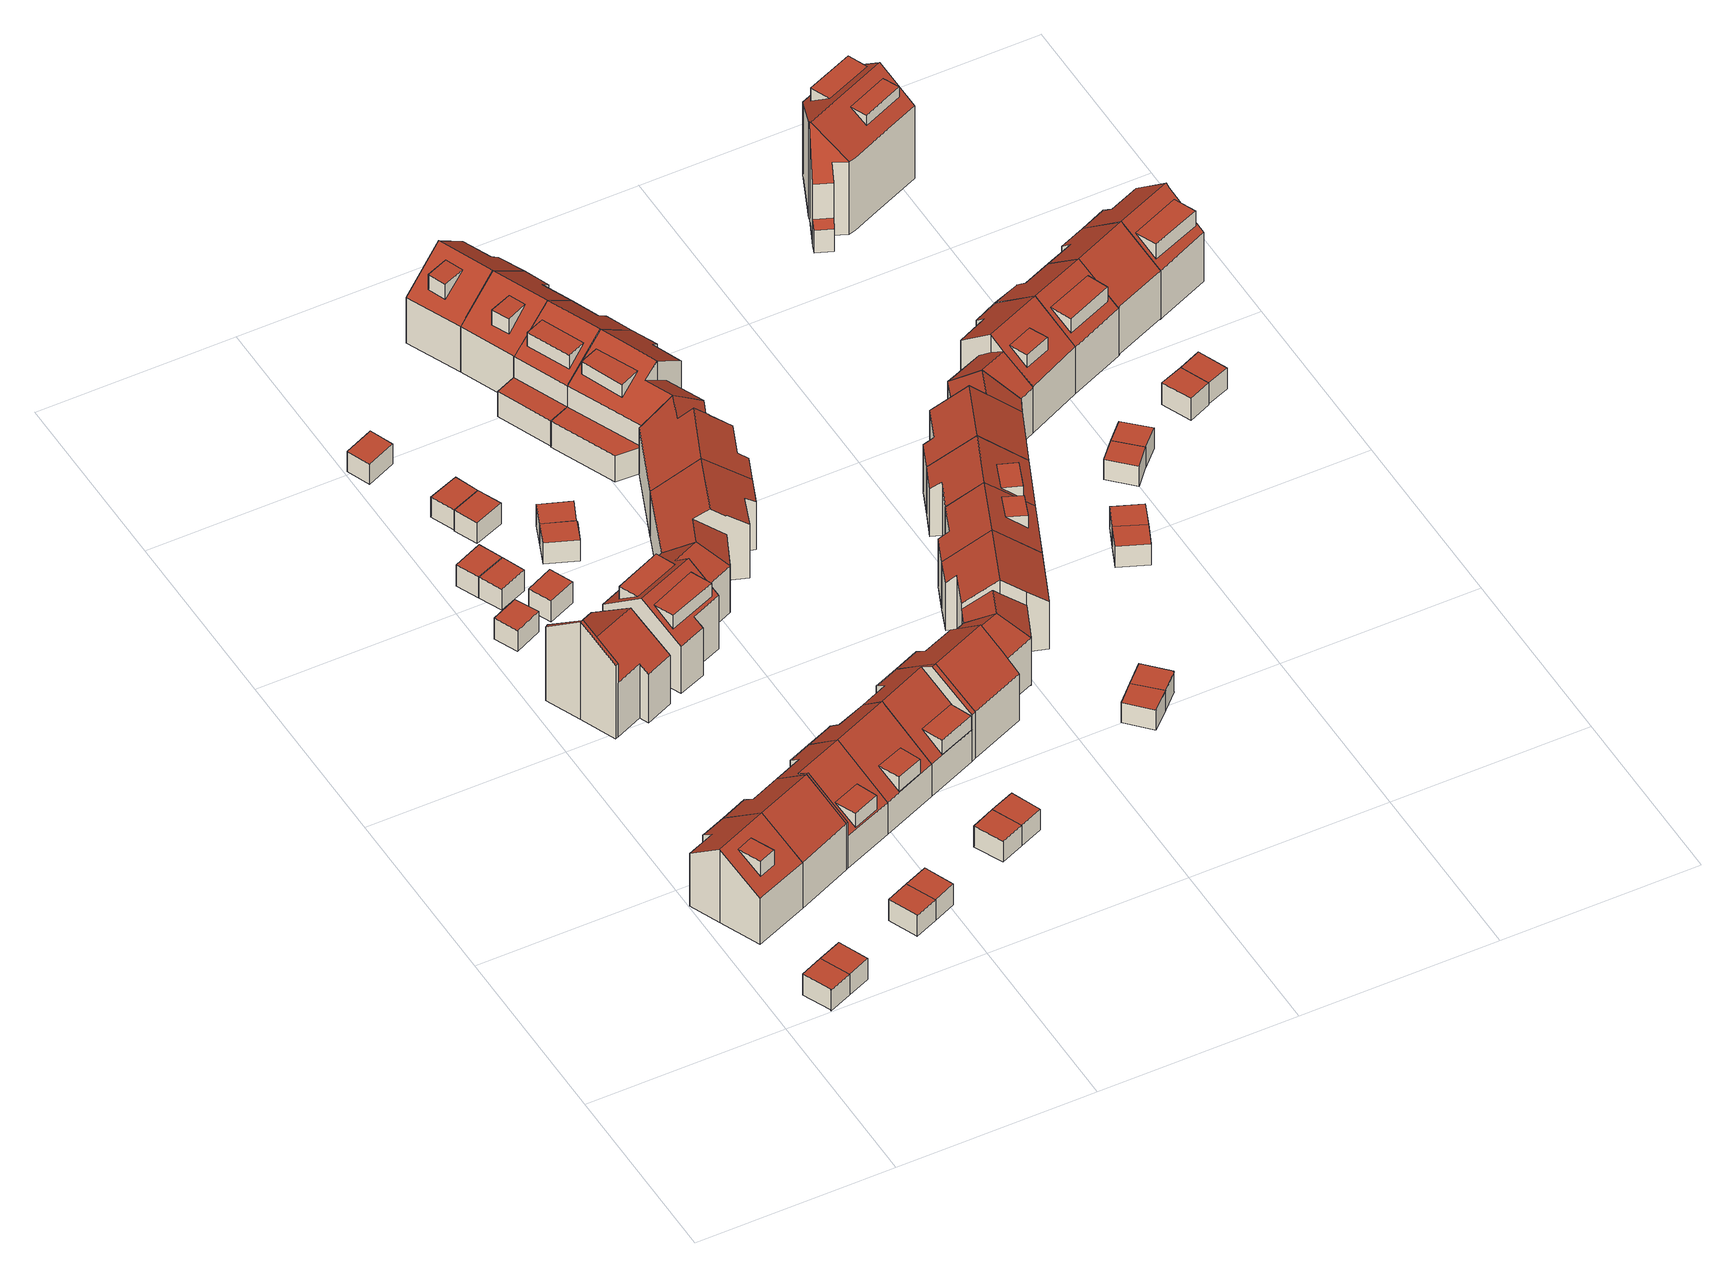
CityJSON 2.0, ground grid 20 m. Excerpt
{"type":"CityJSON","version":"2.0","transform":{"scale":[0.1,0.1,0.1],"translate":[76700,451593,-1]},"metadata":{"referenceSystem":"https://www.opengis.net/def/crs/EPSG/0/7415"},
"CityObjects":{
"building1":{"type":"Building","attributes":{"Volume":20.37,"Dakoppervlakte":8.22,"Muuroppervlakte":28.59,"Vloeroppervlakte":8.22,"hoogte_Z_max_in_m_NAP":2.16,"GEB_DOEL":"onbekend","dateOfConstruction":"1980-01-01","measuredHeight":2.48},"geometry":[{"type":"Solid","lod":"2","boundaries":[[[[0,1,2,3,4]],[[5,6,7,8,9]],[[7,6,5,0,4,3]],[[3,2,8,7]],[[1,9,8,2]],[[0,5,9,1]]]],"semantics":{"surfaces":[{"type":"GroundSurface"},{"type":"RoofSurface"},{"type":"WallSurface"}],"values":[[0,1,2,2,2,2]]}}]},
"building2":{"type":"Building","attributes":{"Volume":20.53,"Dakoppervlakte":8.22,"Muuroppervlakte":28.81,"Vloeroppervlakte":8.22,"hoogte_Z_max_in_m_NAP":2.16,"GEB_DOEL":"onbekend","dateOfConstruction":"1980-01-01","measuredHeight":2.5},"geometry":[{"type":"Solid","lod":"2","boundaries":[[[[10,2,1,11,12]],[[8,13,14,15,9]],[[1,2,8,9]],[[2,10,13,8]],[[15,14,13,10,12,11]],[[1,9,15,11]]]],"semantics":{"surfaces":[{"type":"GroundSurface"},{"type":"RoofSurface"},{"type":"WallSurface"}],"values":[[0,1,2,2,2,2]]}}]},
"building3":{"type":"Building","attributes":{"Volume":360.05,"Dakoppervlakte":55.33,"Muuroppervlakte":194.45,"Vloeroppervlakte":49.05,"hoogte_Z_max_in_m_NAP":8.65,"GEB_DOEL":"woonfunctie","dateOfConstruction":"1980-01-01","measuredHeight":8.83},"children":["building3-1"],"geometry":[{"type":"Solid","lod":"2","boundaries":[[[[16,17,18,19,20,21,22,23,24]],[[25,26,27,28],[29,30,31,32]],[[25,33,34,35,36,37,26]],[[16,28,27,17]],[[25,28,16,24,23,33]],[[35,34,33,23,22,21]],[[21,20,36,35]],[[20,19,37,36]],[[18,26,37,19]],[[18,17,27,26]],[[38,39,29,32]],[[38,32,31]],[[39,38,31,30]],[[39,30,29]]]],"semantics":{"surfaces":[{"type":"GroundSurface"},{"type":"RoofSurface"},{"type":"WallSurface"}],"values":[[0,1,1,2,2,2,2,2,2,2,1,2,2,2]]}}]},
"building3-1":{"type":"BuildingInstallation","attributes":{"relationToConstruction":"outside"},"parents":["building3"],"geometry":[{"type":"MultiSurface","lod":"2","boundaries":[[[38,39,29,32]],[[38,32,31]],[[39,38,31,30]],[[39,30,29]]],"semantics":{"surfaces":[{"type":"RoofSurface"},{"type":"WallSurface"}],"values":[0,1,1,1]}}]},
"building4":{"type":"Building","attributes":{"Volume":376.09,"Dakoppervlakte":64.53,"Muuroppervlakte":198.39,"Vloeroppervlakte":51.7,"hoogte_Z_max_in_m_NAP":8.65,"GEB_DOEL":"woonfunctie","dateOfConstruction":"1980-01-01","measuredHeight":8.85},"geometry":[{"type":"Solid","lod":"2","boundaries":[[[[40,41,16,24,23,42,43,44]],[[45,25,28,46]],[[47,48,33,25,45,49]],[[40,44,49,45]],[[47,49,44,43]],[[43,42,48,47]],[[33,48,42,23]],[[24,16,28,25,33,23]],[[16,41,46,28]],[[40,45,46,41]]]],"semantics":{"surfaces":[{"type":"GroundSurface"},{"type":"RoofSurface"},{"type":"WallSurface"}],"values":[[0,1,1,2,2,2,2,2,2,2]]}}]},
"building5":{"type":"Building","attributes":{"Volume":20.52,"Dakoppervlakte":8.2,"Muuroppervlakte":28.85,"Vloeroppervlakte":8.2,"hoogte_Z_max_in_m_NAP":2.16,"GEB_DOEL":"onbekend","dateOfConstruction":"1980-01-01","measuredHeight":2.5},"geometry":[{"type":"Solid","lod":"2","boundaries":[[[[50,51,52,53,54]],[[55,56,57,58,59]],[[53,55,59,54]],[[57,56,55,53,52,51]],[[50,58,57,51]],[[58,50,54,59]]]],"semantics":{"surfaces":[{"type":"GroundSurface"},{"type":"RoofSurface"},{"type":"WallSurface"}],"values":[[0,1,2,2,2,2]]}}]},
"building6":{"type":"Building","attributes":{"Volume":398.75,"Dakoppervlakte":65.29,"Muuroppervlakte":248.97,"Vloeroppervlakte":52.92,"hoogte_Z_max_in_m_NAP":11.27,"GEB_DOEL":"woonfunctie","dateOfConstruction":"1980-01-01","measuredHeight":11.65},"geometry":[{"type":"Solid","lod":"2","boundaries":[[[[60,61,62,63,64,65,66,67,68,69]],[[70,71,72,73]],[[71,74,75,76,77,72]],[[78,79,80,81]],[[80,79,82,83]],[[60,69,75,74]],[[77,76,68,67]],[[77,67,66,65,73,72]],[[70,73,65,64]],[[62,61,82,79]],[[74,83,82,61,60]],[[64,63,78,81,70]],[[79,78,63,62]],[[74,71,70,81,80,83]],[[75,69,68,76]]]],"semantics":{"surfaces":[{"type":"GroundSurface"},{"type":"RoofSurface"},{"type":"WallSurface"}],"values":[[0,1,1,1,1,2,2,2,2,2,2,2,2,2,2]]}}]},
"building7":{"type":"Building","attributes":{"Volume":19.25,"Dakoppervlakte":7.82,"Muuroppervlakte":27.61,"Vloeroppervlakte":7.82,"hoogte_Z_max_in_m_NAP":2.09,"GEB_DOEL":"onbekend","dateOfConstruction":"1980-01-01","measuredHeight":2.46},"geometry":[{"type":"Solid","lod":"2","boundaries":[[[[84,85,86,87]],[[88,89,90,91]],[[87,89,88,84]],[[87,86,90,89]],[[85,91,90,86]],[[85,84,88,91]]]],"semantics":{"surfaces":[{"type":"GroundSurface"},{"type":"RoofSurface"},{"type":"WallSurface"}],"values":[[0,1,2,2,2,2]]}}]},
"building8":{"type":"Building","attributes":{"Volume":20.17,"Dakoppervlakte":8.2,"Muuroppervlakte":28.36,"Vloeroppervlakte":8.2,"hoogte_Z_max_in_m_NAP":2.16,"GEB_DOEL":"onbekend","dateOfConstruction":"1980-01-01","measuredHeight":2.46},"geometry":[{"type":"Solid","lod":"2","boundaries":[[[[50,54,92,93]],[[94,59,58,95]],[[59,54,50,58]],[[50,93,95,58]],[[94,95,93,92]],[[54,59,94,92]]]],"semantics":{"surfaces":[{"type":"GroundSurface"},{"type":"RoofSurface"},{"type":"WallSurface"}],"values":[[0,1,2,2,2,2]]}}]},
"building9":{"type":"Building","attributes":{"Volume":307.41,"Dakoppervlakte":51.5,"Muuroppervlakte":185.27,"Vloeroppervlakte":48.06,"hoogte_Z_max_in_m_NAP":8.65,"GEB_DOEL":"woonfunctie","dateOfConstruction":"1980-01-01","measuredHeight":8.87},"children":["building9-1"],"geometry":[{"type":"Solid","lod":"2","boundaries":[[[[96,97,98,99,41,40,44,100,101]],[[102,103,104,105,106],[107,108,109,110]],[[46,111,112,45]],[[106,113,114,115,49,45,112,102]],[[97,96,113,106]],[[113,96,101,114]],[[115,114,101,100]],[[100,44,49,115]],[[49,44,40,41,46,45]],[[111,46,41,99,104]],[[102,112,103]],[[112,111,104,103]],[[99,98,105,104]],[[106,105,98,97]],[[116,107,110,117]],[[117,110,109]],[[116,117,109,108]],[[108,107,116]]]],"semantics":{"surfaces":[{"type":"GroundSurface"},{"type":"RoofSurface"},{"type":"WallSurface"}],"values":[[0,1,1,1,2,2,2,2,2,2,2,2,2,2,1,2,2,2]]}}]},
"building9-1":{"type":"BuildingInstallation","attributes":{"relationToConstruction":"outside"},"parents":["building9"],"geometry":[{"type":"MultiSurface","lod":"2","boundaries":[[[116,107,110,117]],[[117,110,109]],[[116,117,109,108]],[[108,107,116]]],"semantics":{"surfaces":[{"type":"RoofSurface"},{"type":"WallSurface"}],"values":[0,1,1,1]}}]},
"building10":{"type":"Building","attributes":{"Volume":19.91,"Dakoppervlakte":8.1,"Muuroppervlakte":28.18,"Vloeroppervlakte":8.1,"hoogte_Z_max_in_m_NAP":2.09,"GEB_DOEL":"onbekend","dateOfConstruction":"1980-01-01","measuredHeight":2.46},"geometry":[{"type":"Solid","lod":"2","boundaries":[[[[118,119,120,121]],[[122,123,124,125]],[[125,118,121,122]],[[120,123,122,121]],[[119,124,123,120]],[[119,118,125,124]]]],"semantics":{"surfaces":[{"type":"GroundSurface"},{"type":"RoofSurface"},{"type":"WallSurface"}],"values":[[0,1,2,2,2,2]]}}]},
"building11":{"type":"Building","attributes":{"Volume":19.84,"Dakoppervlakte":8.1,"Muuroppervlakte":28.08,"Vloeroppervlakte":8.1,"hoogte_Z_max_in_m_NAP":2.09,"GEB_DOEL":"onbekend","dateOfConstruction":"1980-01-01","measuredHeight":2.45},"geometry":[{"type":"Solid","lod":"2","boundaries":[[[[118,121,126,127]],[[128,122,125,129]],[[118,127,129,125]],[[127,126,128,129]],[[121,122,128,126]],[[122,121,118,125]]]],"semantics":{"surfaces":[{"type":"GroundSurface"},{"type":"RoofSurface"},{"type":"WallSurface"}],"values":[[0,1,2,2,2,2]]}}]},
"building12":{"type":"Building","attributes":{"Volume":19.34,"Dakoppervlakte":7.88,"Muuroppervlakte":27.66,"Vloeroppervlakte":7.88,"hoogte_Z_max_in_m_NAP":2.09,"GEB_DOEL":"onbekend","dateOfConstruction":"1980-01-01","measuredHeight":2.45},"geometry":[{"type":"Solid","lod":"2","boundaries":[[[[130,131,132,133]],[[134,135,136,137]],[[136,132,131,137]],[[131,130,134,137]],[[133,135,134,130]],[[132,136,135,133]]]],"semantics":{"surfaces":[{"type":"GroundSurface"},{"type":"RoofSurface"},{"type":"WallSurface"}],"values":[[0,1,2,2,2,2]]}}]},
"building13":{"type":"Building","attributes":{"Volume":20.29,"Dakoppervlakte":8.37,"Muuroppervlakte":28.22,"Vloeroppervlakte":8.37,"hoogte_Z_max_in_m_NAP":2.09,"GEB_DOEL":"onbekend","dateOfConstruction":"1980-01-01","measuredHeight":2.42},"geometry":[{"type":"Solid","lod":"2","boundaries":[[[[138,139,140,141]],[[142,143,144,145]],[[138,141,144,143]],[[140,145,144,141]],[[139,142,145,140]],[[139,138,143,142]]]],"semantics":{"surfaces":[{"type":"GroundSurface"},{"type":"RoofSurface"},{"type":"WallSurface"}],"values":[[0,1,2,2,2,2]]}}]},
"building14":{"type":"Building","attributes":{"Volume":20.53,"Dakoppervlakte":8.49,"Muuroppervlakte":28.36,"Vloeroppervlakte":8.49,"hoogte_Z_max_in_m_NAP":2.09,"GEB_DOEL":"onbekend","dateOfConstruction":"1980-01-01","measuredHeight":2.42},"geometry":[{"type":"Solid","lod":"2","boundaries":[[[[146,147,148,149]],[[150,151,152,153]],[[149,151,150,146]],[[149,148,152,151]],[[147,153,152,148]],[[147,146,150,153]]]],"semantics":{"surfaces":[{"type":"GroundSurface"},{"type":"RoofSurface"},{"type":"WallSurface"}],"values":[[0,1,2,2,2,2]]}}]},
"building15":{"type":"Building","attributes":{"Volume":321.66,"Dakoppervlakte":55.28,"Muuroppervlakte":168.16,"Vloeroppervlakte":51.16,"hoogte_Z_max_in_m_NAP":7.75,"GEB_DOEL":"woonfunctie","dateOfConstruction":"1980-01-01","measuredHeight":7.92},"children":["building15-1"],"geometry":[{"type":"Solid","lod":"2","boundaries":[[[[154,155,156,157,158,98,97,96,159]],[[106,105,160,161],[162,163,164,165]],[[113,106,161,166,167,168,169]],[[98,158,160,105]],[[160,158,157,156,166,161]],[[167,166,156,155]],[[155,154,168,167]],[[168,154,159,96,113,169]],[[97,106,113,96]],[[97,98,105,106]],[[162,165,170,171]],[[170,165,164]],[[164,163,171,170]],[[171,163,162]]]],"semantics":{"surfaces":[{"type":"GroundSurface"},{"type":"RoofSurface"},{"type":"WallSurface"}],"values":[[0,1,1,2,2,2,2,2,2,2,1,2,2,2]]}}]},
"building15-1":{"type":"BuildingInstallation","attributes":{"relationToConstruction":"outside"},"parents":["building15"],"geometry":[{"type":"MultiSurface","lod":"2","boundaries":[[[162,165,170,171]],[[170,165,164]],[[164,163,171,170]],[[171,163,162]]],"semantics":{"surfaces":[{"type":"RoofSurface"},{"type":"WallSurface"}],"values":[0,1,1,1]}}]},
"building16":{"type":"Building","attributes":{"Volume":20.8,"Dakoppervlakte":8.49,"Muuroppervlakte":28.72,"Vloeroppervlakte":8.49,"hoogte_Z_max_in_m_NAP":2.09,"GEB_DOEL":"onbekend","dateOfConstruction":"1980-01-01","measuredHeight":2.45},"geometry":[{"type":"Solid","lod":"2","boundaries":[[[[172,173,174,175]],[[151,150,176,177]],[[172,175,176,150]],[[174,177,176,175]],[[173,151,177,174]],[[172,150,151,173]]]],"semantics":{"surfaces":[{"type":"GroundSurface"},{"type":"RoofSurface"},{"type":"WallSurface"}],"values":[[0,1,2,2,2,2]]}}]},
"building17":{"type":"Building","attributes":{"Volume":529.18,"Dakoppervlakte":61.13,"Muuroppervlakte":240.65,"Vloeroppervlakte":71.5,"hoogte_Z_max_in_m_NAP":8.56,"GEB_DOEL":"woonfunctie","dateOfConstruction":"1980-01-01","measuredHeight":8.87},"children":["building17-1","building17-2"],"geometry":[{"type":"Solid","lod":"2","boundaries":[[[[178,179,180,181,182,183,184,185,186,187]],[[188,189,190,191,192,193],[194,195,196,197]],[[198,190,189,199,200,201],[202,203,204,205]],[[206,200,199,207,208]],[[192,191,179,178]],[[178,187,193,192]],[[188,193,187,186]],[[183,200,206,184]],[[201,182,181,198]],[[207,199,189]],[[188,186,185,208,207,189]],[[206,208,185,184]],[[183,182,201,200]],[[190,198,181,180,179,191]],[[209,194,197,210]],[[209,210,196,195]],[[195,194,209]],[[210,197,196]],[[205,204,211,212]],[[211,204,203]],[[203,202,212,211]],[[202,205,212]]]],"semantics":{"surfaces":[{"type":"GroundSurface"},{"type":"RoofSurface"},{"type":"WallSurface"}],"values":[[0,1,1,1,2,2,2,2,2,2,2,2,2,2,1,2,2,2,1,2,2,2]]}}]},
"building17-1":{"type":"BuildingInstallation","attributes":{"relationToConstruction":"outside"},"parents":["building17"],"geometry":[{"type":"MultiSurface","lod":"2","boundaries":[[[209,194,197,210]],[[209,210,196,195]],[[195,194,209]],[[210,197,196]]],"semantics":{"surfaces":[{"type":"RoofSurface"},{"type":"WallSurface"}],"values":[0,1,1,1]}}]},
"building17-2":{"type":"BuildingInstallation","attributes":{"relationToConstruction":"outside"},"parents":["building17"],"geometry":[{"type":"MultiSurface","lod":"2","boundaries":[[[205,204,211,212]],[[211,204,203]],[[203,202,212,211]],[[202,205,212]]],"semantics":{"surfaces":[{"type":"RoofSurface"},{"type":"WallSurface"}],"values":[0,1,1,1]}}]},
"building18":{"type":"Building","attributes":{"Volume":20.06,"Dakoppervlakte":8.17,"Muuroppervlakte":28.33,"Vloeroppervlakte":8.17,"hoogte_Z_max_in_m_NAP":2.09,"GEB_DOEL":"onbekend","dateOfConstruction":"1980-01-01","measuredHeight":2.46},"geometry":[{"type":"Solid","lod":"2","boundaries":[[[[213,214,215,216,217]],[[218,219,220,221,222]],[[215,214,218,222]],[[214,213,219,218]],[[219,213,217,216,221,220]],[[215,222,221,216]]]],"semantics":{"surfaces":[{"type":"GroundSurface"},{"type":"RoofSurface"},{"type":"WallSurface"}],"values":[[0,1,2,2,2,2]]}}]},
"building19":{"type":"Building","attributes":{"Volume":21.12,"Dakoppervlakte":8.51,"Muuroppervlakte":29.1,"Vloeroppervlakte":8.51,"hoogte_Z_max_in_m_NAP":2.16,"GEB_DOEL":"onbekend","dateOfConstruction":"1980-01-01","measuredHeight":2.48},"geometry":[{"type":"Solid","lod":"2","boundaries":[[[[223,224,225,226]],[[227,228,229,230]],[[226,227,230,223]],[[227,226,225,228]],[[224,229,228,225]],[[229,224,223,230]]]],"semantics":{"surfaces":[{"type":"GroundSurface"},{"type":"RoofSurface"},{"type":"WallSurface"}],"values":[[0,1,2,2,2,2]]}}]},
"building20":{"type":"Building","attributes":{"Volume":20.06,"Dakoppervlakte":8.17,"Muuroppervlakte":28.33,"Vloeroppervlakte":8.17,"hoogte_Z_max_in_m_NAP":2.09,"GEB_DOEL":"onbekend","dateOfConstruction":"1980-01-01","measuredHeight":2.46},"geometry":[{"type":"Solid","lod":"2","boundaries":[[[[215,231,232,216]],[[222,221,233,234]],[[221,222,215,216]],[[216,232,233,221]],[[231,234,233,232]],[[231,215,222,234]]]],"semantics":{"surfaces":[{"type":"GroundSurface"},{"type":"RoofSurface"},{"type":"WallSurface"}],"values":[[0,1,2,2,2,2]]}}]},
"building21":{"type":"Building","attributes":{"Volume":21.09,"Dakoppervlakte":8.51,"Muuroppervlakte":29.05,"Vloeroppervlakte":8.51,"hoogte_Z_max_in_m_NAP":2.16,"GEB_DOEL":"onbekend","dateOfConstruction":"1980-01-01","measuredHeight":2.48},"geometry":[{"type":"Solid","lod":"2","boundaries":[[[[235,224,223,236]],[[230,229,237,238]],[[223,224,229,230]],[[224,235,237,229]],[[236,238,237,235]],[[236,223,230,238]]]],"semantics":{"surfaces":[{"type":"GroundSurface"},{"type":"RoofSurface"},{"type":"WallSurface"}],"values":[[0,1,2,2,2,2]]}}]},
"building22":{"type":"Building","attributes":{"Volume":321.73,"Dakoppervlakte":51.04,"Muuroppervlakte":186.32,"Vloeroppervlakte":50.01,"hoogte_Z_max_in_m_NAP":8.65,"GEB_DOEL":"woonfunctie","dateOfConstruction":"1980-01-01","measuredHeight":8.85},"children":["building22-1"],"geometry":[{"type":"Solid","lod":"2","boundaries":[[[[156,239,240,241,242,243,244,245,158,157]],[[161,160,246,247],[248,249,250,251]],[[252,253,254,255]],[[161,247,255,254,256,257,258,259,166]],[[243,242,256,254]],[[241,240,258,257,256,242]],[[240,239,259,258]],[[166,259,239,156]],[[161,166,156,157]],[[245,244,253,252,246]],[[243,254,253,244]],[[255,247,246,252]],[[157,158,160,161]],[[158,245,246,160]],[[251,250,260,261]],[[249,248,261,260]],[[248,251,261]],[[260,250,249]]]],"semantics":{"surfaces":[{"type":"GroundSurface"},{"type":"RoofSurface"},{"type":"WallSurface"}],"values":[[0,1,1,1,2,2,2,2,2,2,2,2,2,2,1,2,2,2]]}}]},
"building22-1":{"type":"BuildingInstallation","attributes":{"relationToConstruction":"outside"},"parents":["building22"],"geometry":[{"type":"MultiSurface","lod":"2","boundaries":[[[251,250,260,261]],[[249,248,261,260]],[[248,251,261]],[[260,250,249]]],"semantics":{"surfaces":[{"type":"RoofSurface"},{"type":"WallSurface"}],"values":[0,1,1,1]}}]},
"building23":{"type":"Building","attributes":{"Volume":502.58,"Dakoppervlakte":87.4,"Muuroppervlakte":237.21,"Vloeroppervlakte":70.41,"hoogte_Z_max_in_m_NAP":8.52,"GEB_DOEL":"woonfunctie","dateOfConstruction":"1980-01-01","measuredHeight":8.85},"geometry":[{"type":"Solid","lod":"2","boundaries":[[[[262,263,264,265,266,184,183,182,267,268,269]],[[270,271,272,273,274,275,276,277]],[[275,278,201,200,279,276]],[[279,200,206,280,281]],[[267,278,275,268]],[[201,182,183,200]],[[271,264,263,272]],[[272,263,262,273]],[[273,262,269,274]],[[268,275,274,269]],[[200,183,184,206]],[[280,206,184,266,265,281]],[[277,276,279,281,265,264,271,270]],[[278,267,182,201]]]],"semantics":{"surfaces":[{"type":"GroundSurface"},{"type":"RoofSurface"},{"type":"WallSurface"}],"values":[[0,1,1,1,2,2,2,2,2,2,2,2,2,2]]}}]},
"building24":{"type":"Building","attributes":{"Volume":490.33,"Dakoppervlakte":85.46,"Muuroppervlakte":234.86,"Vloeroppervlakte":68.66,"hoogte_Z_max_in_m_NAP":8.65,"GEB_DOEL":"woonfunctie","dateOfConstruction":"1980-01-01","measuredHeight":8.85},"geometry":[{"type":"Solid","lod":"2","boundaries":[[[[244,243,242,282,283,284,285,286,287,288,289]],[[254,253,290,291,292]],[[254,292,293,294,295,256]],[[296,297,298,299,300]],[[301,302,298,297]],[[243,244,253,254]],[[289,290,253,244]],[[294,293,302,284,283]],[[283,282,295,294]],[[282,242,256,295]],[[242,243,254,256]],[[296,300,288,287]],[[296,287,286,285,301,297]],[[285,284,302,301]],[[291,300,299,292]],[[299,298,302,293,292]],[[291,290,289,288,300]]]],"semantics":{"surfaces":[{"type":"GroundSurface"},{"type":"RoofSurface"},{"type":"WallSurface"}],"values":[[0,1,1,1,1,2,2,2,2,2,2,2,2,2,2,2,2]]}}]},
"building25":{"type":"Building","attributes":{"Volume":506.75,"Dakoppervlakte":87.73,"Muuroppervlakte":240.17,"Vloeroppervlakte":70.66,"hoogte_Z_max_in_m_NAP":8.52,"GEB_DOEL":"woonfunctie","dateOfConstruction":"1980-01-01","measuredHeight":8.88},"geometry":[{"type":"Solid","lod":"2","boundaries":[[[[303,304,305,306,307,308,309,310,311,312,313]],[[314,315,316,317,278,275]],[[274,318,319,320,321,322,314,275]],[[323,324,316,315,325]],[[303,313,317,316]],[[317,313,312,278]],[[274,310,309,318]],[[318,309,308,319]],[[319,308,307,320]],[[307,306,321,320]],[[322,321,306,305,323]],[[316,324,304,303]],[[323,305,304,324]],[[325,315,314]],[[323,325,314,322]],[[311,310,274,275,278,312]]]],"semantics":{"surfaces":[{"type":"GroundSurface"},{"type":"RoofSurface"},{"type":"WallSurface"}],"values":[[0,1,1,1,2,2,2,2,2,2,2,2,2,2,2,2]]}}]},
"building26":{"type":"Building","attributes":{"Volume":372.98,"Dakoppervlakte":57.47,"Muuroppervlakte":197.98,"Vloeroppervlakte":50.43,"hoogte_Z_max_in_m_NAP":8.62,"GEB_DOEL":"woonfunctie","dateOfConstruction":"1980-01-01","measuredHeight":8.92},"children":["building26-1"],"geometry":[{"type":"Solid","lod":"2","boundaries":[[[[326,327,328,329,330,331,332,333]],[[334,335,336,337],[338,339,340,341]],[[342,343,344,345,334,337]],[[333,332,336,335]],[[336,332,331,330,342,337]],[[343,342,330,329]],[[344,343,329,328]],[[328,327,345,344]],[[334,345,327,326]],[[326,333,335,334]],[[346,347,338,341]],[[341,340,346]],[[347,346,340,339]],[[339,338,347]]]],"semantics":{"surfaces":[{"type":"GroundSurface"},{"type":"RoofSurface"},{"type":"WallSurface"}],"values":[[0,1,1,2,2,2,2,2,2,2,1,2,2,2]]}}]},
"building26-1":{"type":"BuildingInstallation","attributes":{"relationToConstruction":"outside"},"parents":["building26"],"geometry":[{"type":"MultiSurface","lod":"2","boundaries":[[[346,347,338,341]],[[341,340,346]],[[347,346,340,339]],[[339,338,347]]],"semantics":{"surfaces":[{"type":"RoofSurface"},{"type":"WallSurface"}],"values":[0,1,1,1]}}]},
"building27":{"type":"Building","attributes":{"Volume":416.92,"Dakoppervlakte":64.26,"Muuroppervlakte":212.46,"Vloeroppervlakte":63.87,"hoogte_Z_max_in_m_NAP":8.62,"GEB_DOEL":"woonfunctie","dateOfConstruction":"1980-01-01","measuredHeight":8.95},"children":["building27-1"],"geometry":[{"type":"Solid","lod":"2","boundaries":[[[[348,349,350,351,352,353,354,355,356,357,358]],[[359,360,361,362,363],[364,365,366,367]],[[368,369,370,371,363,362]],[[372,373,374,375]],[[357,356,369,368]],[[356,355,370,369]],[[354,371,370,355]],[[363,371,354,353]],[[350,375,374,351]],[[350,349,372,375]],[[348,373,372,349]],[[360,374,373,361]],[[360,359,363,353,352,351,374]],[[361,373,348,358,357,368,362]],[[366,365,376,377]],[[367,377,376,364]],[[377,367,366]],[[365,364,376]]]],"semantics":{"surfaces":[{"type":"GroundSurface"},{"type":"RoofSurface"},{"type":"WallSurface"}],"values":[[0,1,1,1,2,2,2,2,2,2,2,2,2,2,1,2,2,2]]}}]},
"building27-1":{"type":"BuildingInstallation","attributes":{"relationToConstruction":"outside"},"parents":["building27"],"geometry":[{"type":"MultiSurface","lod":"2","boundaries":[[[366,365,376,377]],[[367,377,376,364]],[[377,367,366]],[[365,364,376]]],"semantics":{"surfaces":[{"type":"RoofSurface"},{"type":"WallSurface"}],"values":[0,1,1,1]}}]},
"building28":{"type":"Building","attributes":{"Volume":579.02,"Dakoppervlakte":94.97,"Muuroppervlakte":252.51,"Vloeroppervlakte":89.03,"hoogte_Z_max_in_m_NAP":8.62,"GEB_DOEL":"woonfunctie","dateOfConstruction":"1980-01-01","measuredHeight":9.02},"children":["building28-1"],"geometry":[{"type":"Solid","lod":"2","boundaries":[[[[313,378,379,380,381,382,383,384,385,386,304,303,387]],[[316,388,389,362,361,390],[391,392,393,394]],[[362,389,395,396,397,368]],[[324,398,399,388,316]],[[400,401,373,372,402]],[[396,384,383,397]],[[397,383,382,368]],[[362,368,382,381,380,373,361]],[[303,304,324,316]],[[398,324,304,386]],[[395,389,399,398,386,385]],[[389,388,399]],[[380,379,372,373]],[[372,379,378,402]],[[313,400,402,378]],[[313,387,401,400]],[[361,373,401,390]],[[384,396,395,385]],[[316,390,401,387,303]],[[403,404,393,392]],[[403,391,394,404]],[[404,394,393]],[[392,391,403]]]],"semantics":{"surfaces":[{"type":"GroundSurface"},{"type":"RoofSurface"},{"type":"WallSurface"}],"values":[[0,1,1,1,1,2,2,2,2,2,2,2,2,2,2,2,2,2,2,1,2,2,2]]}}]},
"building28-1":{"type":"BuildingInstallation","attributes":{"relationToConstruction":"outside"},"parents":["building28"],"geometry":[{"type":"MultiSurface","lod":"2","boundaries":[[[403,404,393,392]],[[403,391,394,404]],[[404,394,393]],[[392,391,403]]],"semantics":{"surfaces":[{"type":"RoofSurface"},{"type":"WallSurface"}],"values":[0,1,1,1]}}]},
"building29":{"type":"Building","attributes":{"Volume":374.03,"Dakoppervlakte":57.51,"Muuroppervlakte":198.97,"Vloeroppervlakte":50.31,"hoogte_Z_max_in_m_NAP":8.62,"GEB_DOEL":"woonfunctie","dateOfConstruction":"1980-01-01","measuredHeight":8.96},"children":["building29-1"],"geometry":[{"type":"Solid","lod":"2","boundaries":[[[[405,354,353,352,332,331,330,406]],[[359,363,337,336],[407,408,409,410]],[[411,342,337,363,371,412]],[[354,405,412,371]],[[405,406,411,412]],[[342,411,406,330]],[[342,330,331,332,336,337]],[[332,352,359,336]],[[363,359,352,353]],[[354,371,363,353]],[[409,408,413,414]],[[413,407,410,414]],[[414,410,409]],[[408,407,413]]]],"semantics":{"surfaces":[{"type":"GroundSurface"},{"type":"RoofSurface"},{"type":"WallSurface"}],"values":[[0,1,1,2,2,2,2,2,2,2,1,2,2,2]]}}]},
"building29-1":{"type":"BuildingInstallation","attributes":{"relationToConstruction":"outside"},"parents":["building29"],"geometry":[{"type":"MultiSurface","lod":"2","boundaries":[[[409,408,413,414]],[[413,407,410,414]],[[414,410,409]],[[408,407,413]]],"semantics":{"surfaces":[{"type":"RoofSurface"},{"type":"WallSurface"}],"values":[0,1,1,1]}}]},
"building30":{"type":"Building","attributes":{"Volume":499.71,"Dakoppervlakte":85.55,"Muuroppervlakte":240.46,"Vloeroppervlakte":68.49,"hoogte_Z_max_in_m_NAP":8.68,"GEB_DOEL":"woonfunctie","dateOfConstruction":"1980-01-01","measuredHeight":9.02},"geometry":[{"type":"Solid","lod":"2","boundaries":[[[[415,416,417,418,419,420,421,422,423,424,425]],[[426,427,428,429,430]],[[431,430,429,432,433,434]],[[435,301,297,436]],[[437,438,436,297,296]],[[437,421,426]],[[426,421,420,427]],[[420,419,428,427]],[[432,417,416,433]],[[433,416,415,434]],[[431,434,415,425,435]],[[422,296,297,423]],[[296,422,421,437]],[[435,425,424,301]],[[297,301,424,423]],[[437,426,430,438]],[[430,431,435,436,438]],[[432,429,428,419,418,417]]]],"semantics":{"surfaces":[{"type":"GroundSurface"},{"type":"RoofSurface"},{"type":"WallSurface"}],"values":[[0,1,1,1,1,2,2,2,2,2,2,2,2,2,2,2,2,2]]}}]},
"building31":{"type":"Building","attributes":{"Volume":20.1,"Dakoppervlakte":8.43,"Muuroppervlakte":27.86,"Vloeroppervlakte":8.43,"hoogte_Z_max_in_m_NAP":2.16,"GEB_DOEL":"onbekend","dateOfConstruction":"1980-01-01","measuredHeight":2.38},"geometry":[{"type":"Solid","lod":"2","boundaries":[[[[439,440,441,442,443]],[[444,445,446,447,448]],[[446,445,444,442,441,440]],[[440,439,447,446]],[[443,448,447,439]],[[442,444,448,443]]]],"semantics":{"surfaces":[{"type":"GroundSurface"},{"type":"RoofSurface"},{"type":"WallSurface"}],"values":[[0,1,2,2,2,2]]}}]},
"building32":{"type":"Building","attributes":{"Volume":19.84,"Dakoppervlakte":8.43,"Muuroppervlakte":27.5,"Vloeroppervlakte":8.43,"hoogte_Z_max_in_m_NAP":2.16,"GEB_DOEL":"onbekend","dateOfConstruction":"1980-01-01","measuredHeight":2.35},"geometry":[{"type":"Solid","lod":"2","boundaries":[[[[449,450,451,439,443]],[[448,447,452,453,454]],[[443,448,454,449]],[[443,439,447,448]],[[447,439,451,450,453,452]],[[449,454,453,450]]]],"semantics":{"surfaces":[{"type":"GroundSurface"},{"type":"RoofSurface"},{"type":"WallSurface"}],"values":[[0,1,2,2,2,2]]}}]},
"building33":{"type":"Building","attributes":{"Volume":377.32,"Dakoppervlakte":56.86,"Muuroppervlakte":200.46,"Vloeroppervlakte":50.49,"hoogte_Z_max_in_m_NAP":8.68,"GEB_DOEL":"woonfunctie","dateOfConstruction":"1980-01-01","measuredHeight":8.98},"children":["building33-1"],"geometry":[{"type":"Solid","lod":"2","boundaries":[[[[417,455,456,457,458,459,419,418]],[[429,428,460,461],[462,463,464,465]],[[466,467,468,432,429,461]],[[419,459,460,428]],[[460,459,458,457,466,461]],[[466,457,456,467]],[[456,455,468,467]],[[432,468,455,417]],[[418,429,432,417]],[[418,419,428,429]],[[465,469,470,462]],[[469,465,464]],[[469,464,463,470]],[[463,462,470]]]],"semantics":{"surfaces":[{"type":"GroundSurface"},{"type":"RoofSurface"},{"type":"WallSurface"}],"values":[[0,1,1,2,2,2,2,2,2,2,1,2,2,2]]}}]},
"building33-1":{"type":"BuildingInstallation","attributes":{"relationToConstruction":"outside"},"parents":["building33"],"geometry":[{"type":"MultiSurface","lod":"2","boundaries":[[[465,469,470,462]],[[469,465,464]],[[469,464,463,470]],[[463,462,470]]],"semantics":{"surfaces":[{"type":"RoofSurface"},{"type":"WallSurface"}],"values":[0,1,1,1]}}]},
"building34":{"type":"Building","attributes":{"Volume":367.5,"Dakoppervlakte":54.81,"Muuroppervlakte":197.7,"Vloeroppervlakte":49.48,"hoogte_Z_max_in_m_NAP":8.68,"GEB_DOEL":"woonfunctie","dateOfConstruction":"1980-01-01","measuredHeight":8.94},"children":["building34-1"],"geometry":[{"type":"Solid","lod":"2","boundaries":[[[[471,472,473,474,459,458,457,475]],[[476,477,466,461,478,479]],[[461,460,480,478],[481,482,483,484]],[[479,472,471,476]],[[476,471,475,477]],[[466,477,475,457]],[[466,457,458,459,460,461]],[[459,474,480,460]],[[478,480,474,473]],[[472,479,478,473]],[[485,486,481,484]],[[482,486,485,483]],[[482,481,486]],[[485,484,483]]]],"semantics":{"surfaces":[{"type":"GroundSurface"},{"type":"RoofSurface"},{"type":"WallSurface"}],"values":[[0,1,1,2,2,2,2,2,2,2,1,2,2,2]]}}]},
"building34-1":{"type":"BuildingInstallation","attributes":{"relationToConstruction":"outside"},"parents":["building34"],"geometry":[{"type":"MultiSurface","lod":"2","boundaries":[[[485,486,481,484]],[[482,486,485,483]],[[482,481,486]],[[485,484,483]]],"semantics":{"surfaces":[{"type":"RoofSurface"},{"type":"WallSurface"}],"values":[0,1,1,1]}}]},
"building35":{"type":"Building","attributes":{"Volume":514.84,"Dakoppervlakte":89.98,"Muuroppervlakte":240.41,"Vloeroppervlakte":71.86,"hoogte_Z_max_in_m_NAP":8.68,"GEB_DOEL":"woonfunctie","dateOfConstruction":"1980-01-01","measuredHeight":8.94},"geometry":[{"type":"Solid","lod":"2","boundaries":[[[[474,473,472,487,488,489,490,491,492,493,494]],[[495,478,480,496,497]],[[498,499,500,479,478,495]],[[497,501,502,503,504]],[[501,497,496,505]],[[473,474,480,478]],[[494,496,480,474]],[[498,489,488,499]],[[499,488,487,500]],[[500,487,472,479]],[[473,478,479,472]],[[505,496,494,493]],[[502,491,490,503]],[[501,505,493,492,491,502]],[[497,504,495]],[[495,504,503,490,489,498]]]],"semantics":{"surfaces":[{"type":"GroundSurface"},{"type":"RoofSurface"},{"type":"WallSurface"}],"values":[[0,1,1,1,1,2,2,2,2,2,2,2,2,2,2,2]]}}]},
"building36":{"type":"Building","attributes":{"Volume":19.95,"Dakoppervlakte":8.13,"Muuroppervlakte":28.14,"Vloeroppervlakte":8.13,"hoogte_Z_max_in_m_NAP":2.16,"GEB_DOEL":"onbekend","dateOfConstruction":"1980-01-01","measuredHeight":2.45},"geometry":[{"type":"Solid","lod":"2","boundaries":[[[[506,507,508,509]],[[510,511,512,513]],[[506,509,511,510]],[[509,508,512,511]],[[507,513,512,508]],[[510,513,507,506]]]],"semantics":{"surfaces":[{"type":"GroundSurface"},{"type":"RoofSurface"},{"type":"WallSurface"}],"values":[[0,1,2,2,2,2]]}}]},
"building37":{"type":"Building","attributes":{"Volume":20.15,"Dakoppervlakte":8.13,"Muuroppervlakte":28.43,"Vloeroppervlakte":8.13,"hoogte_Z_max_in_m_NAP":2.16,"GEB_DOEL":"onbekend","dateOfConstruction":"1980-01-01","measuredHeight":2.48},"geometry":[{"type":"Solid","lod":"2","boundaries":[[[[508,507,514,515]],[[513,512,516,517]],[[514,507,513,517]],[[513,507,508,512]],[[515,516,512,508]],[[515,514,517,516]]]],"semantics":{"surfaces":[{"type":"GroundSurface"},{"type":"RoofSurface"},{"type":"WallSurface"}],"values":[[0,1,2,2,2,2]]}}]},
"building38":{"type":"Building","attributes":{"Volume":515.53,"Dakoppervlakte":82.05,"Muuroppervlakte":239.89,"Vloeroppervlakte":71.06,"hoogte_Z_max_in_m_NAP":8.67,"GEB_DOEL":"woonfunctie","dateOfConstruction":"1980-01-01","measuredHeight":8.98},"children":["building38-1"],"geometry":[{"type":"Solid","lod":"2","boundaries":[[[[518,519,520,521,522,523,524,525,493,492,491]],[[526,527,528,529,530],[531,532,533,534]],[[535,536,537,538,527,526]],[[539,502,501,528,540]],[[505,541,528,501]],[[536,535,522,521]],[[521,520,537,536]],[[530,529,541,525,524]],[[530,524,523,526]],[[491,502,539,518]],[[502,491,492,493,505,501]],[[493,525,541,505]],[[527,538,519,518,539,540]],[[541,529,528]],[[527,540,528]],[[523,522,535,526]],[[538,537,520,519]],[[542,531,534,543]],[[542,543,533,532]],[[532,531,542]],[[543,534,533]]]],"semantics":{"surfaces":[{"type":"GroundSurface"},{"type":"RoofSurface"},{"type":"WallSurface"}],"values":[[0,1,1,1,1,2,2,2,2,2,2,2,2,2,2,2,2,1,2,2,2]]}}]},
"building38-1":{"type":"BuildingInstallation","attributes":{"relationToConstruction":"outside"},"parents":["building38"],"geometry":[{"type":"MultiSurface","lod":"2","boundaries":[[[542,531,534,543]],[[542,543,533,532]],[[532,531,542]],[[543,534,533]]],"semantics":{"surfaces":[{"type":"RoofSurface"},{"type":"WallSurface"}],"values":[0,1,1,1]}}]},
"building39":{"type":"Building","attributes":{"Volume":19.53,"Dakoppervlakte":8.18,"Muuroppervlakte":27.51,"Vloeroppervlakte":8.18,"hoogte_Z_max_in_m_NAP":2.16,"GEB_DOEL":"onbekend","dateOfConstruction":"1980-01-01","measuredHeight":2.39},"geometry":[{"type":"Solid","lod":"2","boundaries":[[[[544,545,546,547]],[[548,549,550,551]],[[544,547,549,548]],[[547,546,550,549]],[[550,546,545,551]],[[548,551,545,544]]]],"semantics":{"surfaces":[{"type":"GroundSurface"},{"type":"RoofSurface"},{"type":"WallSurface"}],"values":[[0,1,2,2,2,2]]}}]},
"building40":{"type":"Building","attributes":{"Volume":20.3,"Dakoppervlakte":8.18,"Muuroppervlakte":28.58,"Vloeroppervlakte":8.18,"hoogte_Z_max_in_m_NAP":2.16,"GEB_DOEL":"onbekend","dateOfConstruction":"1980-01-01","measuredHeight":2.48},"geometry":[{"type":"Solid","lod":"2","boundaries":[[[[552,553,554,555]],[[551,556,557,548]],[[553,551,548,554]],[[553,552,556,551]],[[557,556,552,555]],[[555,554,548,557]]]],"semantics":{"surfaces":[{"type":"GroundSurface"},{"type":"RoofSurface"},{"type":"WallSurface"}],"values":[[0,1,2,2,2,2]]}}]},
"building41":{"type":"Building","attributes":{"Volume":386.65,"Dakoppervlakte":48.82,"Muuroppervlakte":201.24,"Vloeroppervlakte":50.77,"hoogte_Z_max_in_m_NAP":8.69,"GEB_DOEL":"woonfunctie","dateOfConstruction":"1980-01-01","measuredHeight":9.02},"children":["building41-1"],"geometry":[{"type":"Solid","lod":"2","boundaries":[[[[558,559,560,561,562,524,523,522,563,564]],[[565,526,530,566,567],[568,569,570,571]],[[535,526,565,572,573,574,575]],[[567,566,530,524,562,561]],[[572,565,567,561,560,559]],[[559,558,573,572]],[[558,564,574,573]],[[575,574,564,563,522,535]],[[535,522,523,526]],[[523,524,530,526]],[[576,577,568,571]],[[577,576,570,569]],[[569,568,577]],[[576,571,570]]]],"semantics":{"surfaces":[{"type":"GroundSurface"},{"type":"RoofSurface"},{"type":"WallSurface"}],"values":[[0,1,1,2,2,2,2,2,2,2,1,2,2,2]]}}]},
"building41-1":{"type":"BuildingInstallation","attributes":{"relationToConstruction":"outside"},"parents":["building41"],"geometry":[{"type":"MultiSurface","lod":"2","boundaries":[[[576,577,568,571]],[[577,576,570,569]],[[569,568,577]],[[576,571,570]]],"semantics":{"surfaces":[{"type":"RoofSurface"},{"type":"WallSurface"}],"values":[0,1,1,1]}}]},
"building42":{"type":"Building","attributes":{"Volume":767.45,"Dakoppervlakte":71.82,"Muuroppervlakte":341.22,"Vloeroppervlakte":75.26,"hoogte_Z_max_in_m_NAP":11.29,"GEB_DOEL":"woonfunctie","dateOfConstruction":"1980-01-01","measuredHeight":11.63},"children":["building42-1","building42-2"],"geometry":[{"type":"Solid","lod":"2","boundaries":[[[[578,579,580,581,582,583,584,585,586,587,588,589,590,591]],[[592,593,594,595,596,597]],[[598,594,599,600,601],[602,603,604,605]],[[594,593,606,607,608,599],[609,610,611,612]],[[594,613,595]],[[614,615,616,617]],[[600,599,608,579,578,591]],[[600,591,590,601]],[[601,590,589,598]],[[592,597,616,584,583]],[[593,592,583,582]],[[595,613,598,589,588]],[[598,613,594]],[[580,579,608,607,606,593,582,581]],[[615,614,586,585]],[[615,585,584,616]],[[596,617,616,597]],[[587,586,614,617]],[[596,595,588,587,617]],[[618,605,604,619]],[[618,619,603,602]],[[602,605,618]],[[619,604,603]],[[609,612,620,621]],[[612,611,620]],[[621,620,611,610]],[[610,609,621]]]],"semantics":{"surfaces":[{"type":"GroundSurface"},{"type":"RoofSurface"},{"type":"WallSurface"}],"values":[[0,1,1,1,1,1,2,2,2,2,2,2,2,2,2,2,2,2,2,1,2,2,2,1,2,2,2]]}}]},
"building42-1":{"type":"BuildingInstallation","attributes":{"relationToConstruction":"outside"},"parents":["building42"],"geometry":[{"type":"MultiSurface","lod":"2","boundaries":[[[618,605,604,619]],[[618,619,603,602]],[[602,605,618]],[[619,604,603]]],"semantics":{"surfaces":[{"type":"RoofSurface"},{"type":"WallSurface"}],"values":[0,1,1,1]}}]},
"building42-2":{"type":"BuildingInstallation","attributes":{"relationToConstruction":"outside"},"parents":["building42"],"geometry":[{"type":"MultiSurface","lod":"2","boundaries":[[[609,612,620,621]],[[612,611,620]],[[621,620,611,610]],[[610,609,621]]],"semantics":{"surfaces":[{"type":"RoofSurface"},{"type":"WallSurface"}],"values":[0,1,1,1]}}]},
"building43":{"type":"Building","attributes":{"Volume":20.38,"Dakoppervlakte":8.1,"Muuroppervlakte":28.86,"Vloeroppervlakte":8.1,"hoogte_Z_max_in_m_NAP":2.16,"GEB_DOEL":"onbekend","dateOfConstruction":"1980-01-01","measuredHeight":2.51},"geometry":[{"type":"Solid","lod":"2","boundaries":[[[[622,623,624,625]],[[626,627,628,629]],[[625,624,626,629]],[[624,623,627,626]],[[622,628,627,623]],[[622,625,629,628]]]],"semantics":{"surfaces":[{"type":"GroundSurface"},{"type":"RoofSurface"},{"type":"WallSurface"}],"values":[[0,1,2,2,2,2]]}}]},
"building44":{"type":"Building","attributes":{"Volume":20.32,"Dakoppervlakte":8.11,"Muuroppervlakte":28.77,"Vloeroppervlakte":8.11,"hoogte_Z_max_in_m_NAP":2.16,"GEB_DOEL":"onbekend","dateOfConstruction":"1980-01-01","measuredHeight":2.51},"geometry":[{"type":"Solid","lod":"2","boundaries":[[[[630,631,632,633]],[[627,626,634,635]],[[627,630,633,626]],[[633,632,634,626]],[[634,632,631,635]],[[630,627,635,631]]]],"semantics":{"surfaces":[{"type":"GroundSurface"},{"type":"RoofSurface"},{"type":"WallSurface"}],"values":[[0,1,2,2,2,2]]}}]},
"building45":{"type":"Building","attributes":{"Volume":365.51,"Dakoppervlakte":62.1,"Muuroppervlakte":198.2,"Vloeroppervlakte":49.53,"hoogte_Z_max_in_m_NAP":8.7,"GEB_DOEL":"woonfunctie","dateOfConstruction":"1980-01-01","measuredHeight":8.97},"geometry":[{"type":"Solid","lod":"2","boundaries":[[[[559,636,637,638,639,640,641,561,560]],[[565,567,642,643,644]],[[565,644,645,646,647,572]],[[639,638,645,644]],[[638,637,646,645]],[[637,636,647,646]],[[636,559,572,647]],[[572,559,560,561,567,565]],[[643,642,567,561,641,640]],[[643,640,639,644]]]],"semantics":{"surfaces":[{"type":"GroundSurface"},{"type":"RoofSurface"},{"type":"WallSurface"}],"values":[[0,1,1,2,2,2,2,2,2,2]]}}]},
"building46":{"type":"Building","attributes":{"Volume":391.41,"Dakoppervlakte":48,"Muuroppervlakte":202.93,"Vloeroppervlakte":50.72,"hoogte_Z_max_in_m_NAP":8.72,"GEB_DOEL":"woonfunctie","dateOfConstruction":"1980-01-01","measuredHeight":9.07},"children":["building46-1"],"geometry":[{"type":"Solid","lod":"2","boundaries":[[[[648,649,650,651,652,653,654,655,656,657]],[[658,644,643,659,660,661],[662,663,664,665]],[[644,658,666,667,668,645]],[[660,659,643,651,650,649]],[[649,648,661,660]],[[657,656,666,658,661,648]],[[656,655,667,666]],[[655,654,668,667]],[[654,653,645,668]],[[645,653,652,644]],[[652,651,643,644]],[[665,669,670,662]],[[670,669,664,663]],[[663,662,670]],[[669,665,664]]]],"semantics":{"surfaces":[{"type":"GroundSurface"},{"type":"RoofSurface"},{"type":"WallSurface"}],"values":[[0,1,1,2,2,2,2,2,2,2,2,1,2,2,2]]}}]},
"building46-1":{"type":"BuildingInstallation","attributes":{"relationToConstruction":"outside"},"parents":["building46"],"geometry":[{"type":"MultiSurface","lod":"2","boundaries":[[[665,669,670,662]],[[670,669,664,663]],[[663,662,670]],[[669,665,664]]],"semantics":{"surfaces":[{"type":"RoofSurface"},{"type":"WallSurface"}],"values":[0,1,1,1]}}]}
},
"vertices":[
[33,30,7],[56,40,7],[69,10,7],[45,0,7],[45,2,7],[33,30,32],[45,2,32],[45,0,32],[69,10,32],[56,40,32],
[92,20,7],[80,50,7],[92,21,7],[92,20,32],[92,21,32],[80,50,32],
[85,125,8],[31,103,8],[13,144,8],[0,175,8],[29,187,8],[25,197,8],[26,197,8],[51,207,8],[67,167,8],[67,167,96],[13,144,96],[31,103,63],[85,125,63],[47,149,90],[57,126,72],[40,119,72],[30,142,90],[51,207,64],[26,197,64],[25,197,64],[29,187,71],[0,175,71],[40,119,90],[57,126,90],
[125,191,8],[142,150,8],[78,219,8],[82,209,8],[112,222,8],[125,191,96],[142,150,63],[82,209,71],[78,219,64],[112,222,71],
[180,57,7],[156,47,7],[156,48,7],[144,77,7],[167,87,7],[144,77,32],[156,48,32],[156,47,32],[180,57,32],[167,87,32],
[49,395,6],[46,394,6],[31,430,6],[16,466,6],[19,468,6],[75,491,6],[92,451,6],[109,410,6],[81,398,6],[77,407,6],[19,468,63],[36,427,95],[92,451,95],[75,491,64],[49,395,71],[77,407,71],[81,398,64],[109,410,64],[16,466,94],[31,430,123],[34,431,123],[19,468,94],[46,394,94],[49,395,94],
[41,568,6],[52,545,6],[24,532,6],[14,556,6],[41,568,31],[14,556,31],[24,532,31],[52,545,31],
[191,97,7],[203,67,7],[191,97,32],[203,67,32],
[161,253,8],[174,224,8],[195,172,8],[144,151,8],[141,234,8],[137,243,8],[123,203,88],[127,192,79],[144,151,46],[195,172,46],[174,224,88],[174,189,64],[182,168,47],[155,157,47],[146,178,64],[144,151,63],[127,192,96],[161,253,64],[137,243,64],[141,234,71],[182,168,64],[155,157,64],
[27,608,6],[17,631,6],[47,644,6],[57,620,6],[57,620,31],[47,644,31],[17,631,31],[27,608,31],
[66,597,6],[37,585,6],[66,597,31],[37,585,31],
[68,551,6],[58,574,6],[86,587,6],[96,563,6],[68,551,31],[96,563,31],[86,587,31],[58,574,31],
[3,803,7],[33,816,7],[42,792,7],[12,779,7],[33,816,31],[3,803,31],[12,779,31],[42,792,31],
[49,693,7],[39,717,7],[70,729,7],[79,705,7],[49,693,31],[79,705,31],[70,729,31],[39,717,31],
[189,265,8],[193,256,8],[223,268,8],[231,248,8],[252,196,8],[185,263,8],[252,196,46],[231,248,88],[230,212,63],[238,191,46],[211,180,46],[202,201,63],[223,268,71],[193,256,71],[189,265,64],[185,263,64],[211,180,63],[238,191,63],
[49,693,6],[79,705,6],[89,681,6],[59,669,6],[59,669,31],[89,681,31],
[151,427,7],[123,416,7],[106,456,7],[89,496,7],[166,530,7],[188,507,7],[210,486,7],[171,469,7],[179,450,7],[147,437,7],[179,450,71],[166,481,96],[106,456,96],[123,416,64],[151,427,64],[147,437,71],[163,471,89],[172,450,73],[123,430,73],[115,450,89],[89,496,63],[160,495,84],[188,507,84],[166,530,62],[100,486,73],[148,507,73],[156,487,88],[108,467,88],[210,486,63],[166,481,73],[171,469,63],[172,450,89],[123,430,89],[148,507,88],[100,486,88],
[127,607,6],[97,619,6],[106,642,6],[136,630,6],[136,628,6],[97,619,31],[127,607,31],[136,628,31],[136,630,31],[106,642,31],
[278,134,7],[291,104,7],[267,94,7],[254,123,7],[254,123,32],[267,94,32],[291,104,32],[278,134,32],
[115,665,6],[146,653,6],[146,653,31],[115,665,31],
[315,114,7],[303,144,7],[315,114,32],[303,144,32],
[251,280,8],[248,290,8],[252,292,8],[274,301,8],[291,260,8],[308,220,8],[304,218,8],[304,218,46],[282,270,88],[303,218,46],[266,203,46],[258,224,63],[295,239,63],[304,218,64],[308,220,64],[291,260,96],[287,259,96],[274,301,64],[252,292,64],[248,290,64],[251,280,71],[266,203,63],[303,218,63],
[268,545,7],[258,548,7],[246,516,7],[227,523,7],[224,517,7],[195,604,7],[237,588,7],[279,572,7],[227,523,85],[246,516,71],[258,548,71],[268,545,64],[279,572,64],[237,588,95],[213,528,95],[226,523,85],[195,604,61],[199,534,84],[224,517,62],[227,523,62],
[300,312,8],[304,302,8],[336,315,8],[353,323,8],[374,301,8],[396,279,8],[358,263,8],[365,244,8],[365,244,64],[358,263,79],[349,285,96],[336,315,71],[304,302,71],[300,312,64],[396,279,64],[374,301,85],[346,290,85],[349,285,81],[358,263,63],[353,323,65],[336,315,65],
[259,680,6],[290,680,6],[274,642,6],[274,641,6],[293,633,6],[280,601,6],[289,597,6],[279,572,6],[237,588,6],[195,604,6],[225,679,6],[262,647,95],[248,652,84],[259,680,84],[225,679,61],[289,597,64],[280,601,71],[293,633,71],[274,641,86],[274,642,86],[274,642,63],[290,680,64],[262,647,73],
[168,939,7],[199,952,7],[211,923,7],[220,926,7],[232,900,7],[191,883,7],[150,866,7],[126,921,7],[168,939,96],[126,921,62],[150,866,62],[191,883,96],[172,903,89],[150,894,71],[143,912,71],[165,921,89],[232,900,63],[220,926,63],[211,923,71],[199,952,70],[143,912,89],[150,894,89],
[195,755,7],[174,746,7],[151,801,7],[172,810,7],[173,810,7],[215,827,7],[246,840,7],[257,812,7],[267,816,7],[278,789,7],[238,773,7],[173,810,62],[172,810,62],[195,755,62],[238,773,96],[215,827,96],[185,809,70],[204,817,86],[222,774,86],[203,766,70],[278,789,63],[267,816,63],[257,812,71],[246,840,71],[174,746,37],[195,755,37],[172,810,37],[151,801,37],[185,809,86],[203,766,86],
[202,680,6],[174,746,6],[195,755,6],[238,773,6],[278,789,6],[289,763,6],[282,759,6],[293,727,6],[273,719,6],[228,679,6],[247,708,84],[262,714,96],[228,679,62],[209,754,71],[228,762,86],[246,720,86],[226,711,71],[293,727,71],[282,759,69],[289,763,63],[273,719,64],[262,714,73],[225,679,37],[228,679,37],[202,680,37],[209,754,86],[226,711,86],
[233,870,7],[242,874,7],[170,846,71],[192,855,89],[199,838,89],[178,829,71],[242,874,63],[233,870,71],[170,846,89],[178,829,89],
[373,372,7],[364,376,7],[374,401,7],[415,385,7],[456,369,7],[432,312,7],[413,318,7],[396,279,7],[374,301,7],[353,323,7],[360,339,7],[413,318,79],[432,312,64],[456,369,64],[415,385,97],[391,326,97],[360,339,72],[374,401,64],[364,376,64],[373,372,72],[360,339,65],[385,329,85],[413,318,63],[391,326,80],
[483,194,8],[464,176,8],[463,177,8],[442,199,8],[460,217,8],[442,199,32],[463,177,32],[464,176,32],[483,194,32],[460,217,32],
[479,235,8],[501,212,8],[501,211,8],[501,211,32],[501,212,32],[479,235,32],
[385,428,7],[395,425,7],[406,454,7],[438,441,7],[480,425,7],[480,425,63],[438,441,97],[448,428,86],[466,420,71],[457,396,71],[439,404,86],[406,454,71],[395,425,71],[385,428,64],[457,396,86],[466,420,86],
[409,487,7],[420,513,7],[461,496,7],[503,479,7],[419,483,7],[409,487,64],[419,483,71],[461,496,97],[420,513,64],[503,479,62],[464,466,86],[482,459,71],[471,431,71],[453,438,86],[471,431,86],[482,459,86],
[431,539,7],[440,536,7],[453,568,7],[473,560,7],[488,599,7],[510,577,7],[535,552,7],[528,537,7],[485,555,97],[528,537,61],[499,549,86],[453,568,71],[440,536,71],[431,539,64],[510,577,86],[488,599,64],[473,560,65],[485,555,75],[535,552,61],
[532,375,7],[542,399,7],[571,386,7],[561,363,7],[532,375,32],[561,363,32],[571,386,32],[542,399,32],
[552,422,7],[581,410,7],[581,410,32],[552,422,32],
[528,615,7],[520,634,7],[551,648,7],[548,657,7],[573,668,7],[590,627,7],[607,585,7],[551,559,7],[590,627,97],[533,603,97],[538,589,86],[551,559,62],[607,585,63],[572,604,86],[580,586,71],[554,575,71],[546,593,86],[573,668,63],[548,657,62],[551,648,70],[520,634,70],[528,615,64],[533,603,75],[551,559,61],[580,586,86],[554,575,86],
[593,495,8],[616,473,8],[599,454,8],[576,477,8],[593,495,32],[576,477,32],[599,454,32],[616,473,32],
[634,491,7],[616,473,7],[593,495,7],[611,513,7],[634,491,32],[611,513,32],
[604,670,7],[633,682,7],[646,650,7],[663,609,7],[612,587,7],[599,678,7],[600,679,7],[646,650,97],[612,587,63],[663,609,64],[648,637,87],[656,616,70],[609,596,70],[600,617,87],[633,682,71],[604,670,71],[600,679,63],[599,678,63],[609,596,87],[656,616,87],
[600,928,7],[615,892,7],[566,871,7],[538,859,7],[531,857,7],[517,863,7],[513,852,7],[509,844,7],[493,851,7],[496,859,7],[510,890,7],[510,892,7],[532,943,7],[585,965,7],[517,863,95],[531,857,94],[511,890,123],[510,890,122],[496,859,81],[513,852,81],[510,892,122],[600,928,123],[585,965,94],[532,943,94],[536,936,99],[584,956,99],[592,936,115],[544,916,115],[538,859,94],[566,871,94],[615,892,94],[597,916,115],[604,900,103],[562,882,103],[555,898,115],[510,892,123],[493,851,34],[509,844,34],[513,852,39],[496,859,39],[536,936,115],[584,956,115],[562,882,115],[604,900,115],
[667,538,6],[691,547,6],[703,518,6],[680,508,6],[703,518,32],[691,547,32],[667,538,32],[680,508,32],
[691,547,7],[714,557,7],[726,527,7],[703,518,7],[726,527,32],[714,557,32],
[662,694,7],[658,703,7],[685,714,7],[701,674,7],[718,633,7],[666,611,7],[666,611,64],[718,633,64],[701,674,97],[685,714,63],[658,703,63],[662,694,71],
[760,694,6],[774,657,6],[722,635,6],[718,633,6],[701,674,6],[685,714,6],[711,725,6],[715,716,6],[746,729,6],[759,698,6],[759,698,97],[722,635,64],[774,657,65],[760,694,94],[760,685,88],[769,663,70],[719,643,70],[710,664,88],[746,729,71],[715,716,71],[711,725,64],[719,643,88],[769,663,88]
]}
